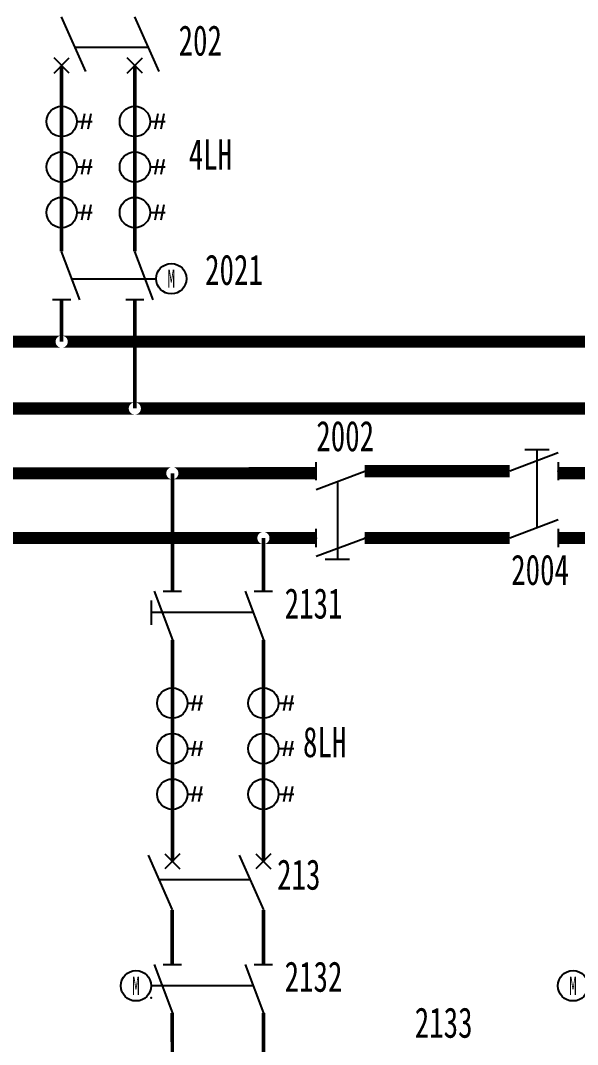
# Model space of a CAD drawing. Header units: millimetres. Extents: x 10667 to 23854, y -3427 to -2899.
# Drawn here: x 13464.5 to 13556.3, y -3257.2 to -3088.5 of the extents above; entities that cross this region are included whole.
import ezdxf
from ezdxf.enums import TextEntityAlignment as Align

# ---------------------------------------------------------------- set-up
doc = ezdxf.new("R2010")
doc.units = ezdxf.units.MM
doc.header["$LTSCALE"] = 10
for name, color, linetype in [('BLOCK', 3, 'Continuous'), ('PLINE', 1, 'Continuous'), ('TEXT', 2, 'Continuous'), ('设    备', 3, 'Continuous'), ('设备编号', 2, 'Continuous'), ('连 接 线', 1, 'Continuous')]:
    doc.layers.add(name, color=color, linetype=linetype)
doc.styles.add('HZ', font='SimSun.ttf', dxfattribs={"width": 0.7})

# ---------------------------------------------------------------- blocks, each defined once
blk = doc.blocks.new('$LH')
at = {"color": 3}
for p, q in [((3.79, 1.25), (3.29, -1.25)), ((4.79, 1.25), (4.29, -1.25)), ((2.5, 0), (5, 0))]:
    blk.add_line(p, q, dxfattribs=at)
blk.add_circle((0, 0), 2.5, dxfattribs=at)

msp = doc.modelspace()

# ---------------------------------------------------------------- linework, layer by layer
at = {"color": 3}
for p, q in [((13549.6, -3172.07), (13549.6, -3161.07)), ((13516.7, -3164.44), (13516.7, -3175.44))]:
    msp.add_line(p, q, dxfattribs=at)
at = {"layer": 'BLOCK'}
for p, q in [((13475.28, -3096.97), (13471.28, -3087.97)), ((13487.34, -3096.97), (13483.34, -3087.97)), ((13485.56, -3092.97), (13473.5, -3092.97)), ((13472.53, -3097.22), (13470.03, -3094.72)), ((13470.03, -3097.22), (13472.53, -3094.72)), ((13482.09, -3097.22), (13484.59, -3094.72)), ((13484.59, -3097.22), (13482.09, -3094.72)), ((13553.1, -3159.76), (13545.1, -3162.76)), ((13513.2, -3164.26), (13513.2, -3161.26)), ((13553.1, -3161.26), (13553.1, -3164.26)), ((13513.2, -3165.76), (13521.2, -3162.76)), ((13553.1, -3170.76), (13545.1, -3173.76)), ((13513.2, -3175.26), (13513.2, -3172.26)), ((13553.1, -3172.26), (13553.1, -3175.26)), ((13513.2, -3176.76), (13521.2, -3173.76))]:
    msp.add_line(p, q, dxfattribs=at)
for p in [(13553.1, -3162.76), (13513.2, -3173.76), (13521.2, -3173.76)]:
    msp.add_point(p, dxfattribs=at)
at = {"layer": 'PLINE'}
for points, const_width in [([(13521.2, -3162.76), (13545.1, -3162.76)], 2), ([(13521.2, -3173.76), (13545.1, -3173.76)], 2), ([(13489.51, -3234.99), (13489.51, -3243.99)], 0.6), ([(13504.51, -3234.99), (13504.51, -3243.99)], 0.6), ([(13489.51, -3251.98), (13489.53, -3317.94)], 0.6), ([(13504.51, -3251.98), (13504.53, -3317.64)], 0.6)]:
    msp.add_lwpolyline(points, dxfattribs=dict(at, const_width=const_width))
at = {"layer": 'TEXT', "color": 3}
for p, q in [((13551.6, -3159.26), (13547.6, -3159.26)), ((13549.6, -3161.07), (13549.6, -3159.26)), ((13516.7, -3175.44), (13516.7, -3177.26)), ((13514.7, -3177.26), (13518.7, -3177.26)), ((13486.02, -3184.03), (13486.02, -3188.03)), ((13487.83, -3186.03), (13486.02, -3186.03))]:
    msp.add_line(p, q, dxfattribs=at)
at = {"layer": '设    备'}
for p, q in [((13474.28, -3134.56), (13471.28, -3126.56)), ((13486.34, -3134.56), (13483.34, -3126.56)), ((13472.78, -3134.56), (13469.78, -3134.56)), ((13484.84, -3134.56), (13481.84, -3134.56)), ((13486.52, -3182.53), (13489.52, -3190.53)), ((13488.02, -3182.53), (13491.02, -3182.53)), ((13501.52, -3182.53), (13504.52, -3190.53)), ((13503.02, -3182.53), (13506.02, -3182.53)), ((13485.51, -3225.99), (13489.51, -3234.99)), ((13490.76, -3225.74), (13488.26, -3228.24)), ((13488.26, -3225.74), (13490.76, -3228.24)), ((13500.51, -3225.99), (13504.51, -3234.99)), ((13503.26, -3225.74), (13505.76, -3228.24)), ((13505.76, -3225.74), (13503.26, -3228.24)), ((13487.29, -3229.99), (13502.29, -3229.99)), ((13486.52, -3243.99), (13489.52, -3251.99)), ((13488.02, -3243.99), (13491.02, -3243.99)), ((13501.52, -3243.99), (13504.52, -3251.99)), ((13503.02, -3243.99), (13506.02, -3243.99))]:
    msp.add_line(p, q, dxfattribs=at)
at = {"layer": '设    备', "color": 3}
for p, q in [((13472.97, -3131.06), (13486.84, -3131.06)), ((13502.83, -3186.03), (13487.83, -3186.03)), ((13502.83, -3247.49), (13486.02, -3247.49))]:
    msp.add_line(p, q, dxfattribs=at)
at = {"layer": '设    备', "const_width": 0.6}
for points in [[(13489.52, -3190.53), (13489.52, -3192.03)], [(13504.52, -3190.53), (13504.52, -3192.03)]]:
    msp.add_lwpolyline(points, dxfattribs=at)
at = {"layer": '设    备'}
for centre in [(13489.34, -3131.06), (13483.52, -3247.49), (13555.52, -3247.49)]:
    msp.add_circle(centre, 2.5, dxfattribs=at)
for p in [(13471.28, -3134.56), (13483.34, -3134.56), (13489.52, -3182.53), (13504.52, -3182.53), (13489.52, -3190.53), (13504.52, -3190.53), (13489.51, -3226.99), (13504.51, -3226.99), (13489.52, -3243.99), (13504.52, -3243.99)]:
    msp.add_point(p, dxfattribs=at)
at = {"layer": '设    备', "color": 4}
msp.add_point((13486.02, -3249.48), dxfattribs=at)
at = {"layer": '连 接 线'}
for points, const_width in [([(13471.28, -3095.97), (13471.28, -3126.56)], 0.6), ([(13483.34, -3095.97), (13483.34, -3096.35)], 0.6), ([(13483.34, -3096.35), (13483.34, -3126.56)], 0.6), ([(13471.28, -3120.97), (13471.28, -3126.56)], 0.6), ([(13471.28, -3134.56), (13471.28, -3141.43)], 0.6), ([(13483.34, -3134.56), (13483.34, -3152.43)], 0.6), ([(13429.18, -3141.43), (13470.28, -3141.43)], 2), ([(13472.28, -3141.43), (13513.2, -3141.43)], 2), ([(13513.2, -3141.43), (13570.49, -3141.43)], 2), ([(13444.18, -3152.43), (13482.34, -3152.43)], 2), ([(13484.34, -3152.43), (13513.2, -3152.43)], 2), ([(13513.2, -3152.43), (13593.24, -3152.43)], 2), ([(13488.53, -3163.1), (13446.18, -3163.1)], 2), ([(13489.52, -3163.1), (13489.52, -3182.53)], 0.6), ([(13513.2, -3163.09), (13490.51, -3163.1)], 2), ([(13521.2, -3162.76), (13545.1, -3162.76)], 2), ([(13575.52, -3163.09), (13553.1, -3163.09)], 2), ([(13503.53, -3173.76), (13452.28, -3173.76)], 2), ([(13513.2, -3173.76), (13505.51, -3173.76)], 2), ([(13521.2, -3173.76), (13545.1, -3173.76)], 2), ([(13560.52, -3173.76), (13553.1, -3173.76)], 2), ([(13504.52, -3173.76), (13504.52, -3182.53)], 0.6), ([(13489.52, -3192.03), (13489.52, -3226.98)], 0.6), ([(13504.52, -3192.03), (13504.52, -3226.98)], 0.6)]:
    msp.add_lwpolyline(points, dxfattribs=dict(at, const_width=const_width))
for points in [[(13470.28, -3140.43), (13471.28, -3140.43), (13470.28, -3140.44), (13471.37, -3140.44)], [(13470.28, -3140.44), (13471.19, -3140.44), (13470.28, -3140.43), (13471.28, -3140.43)], [(13470.28, -3140.44), (13471.37, -3140.44), (13470.28, -3140.45), (13471.45, -3140.45)], [(13470.28, -3140.45), (13471.11, -3140.45), (13470.28, -3140.44), (13471.19, -3140.44)], [(13470.28, -3140.47), (13471.02, -3140.47), (13470.28, -3140.45), (13471.11, -3140.45)], [(13470.28, -3140.49), (13470.94, -3140.49), (13470.28, -3140.47), (13471.02, -3140.47)], [(13470.28, -3140.53), (13470.86, -3140.53), (13470.28, -3140.49), (13470.94, -3140.49)], [(13470.28, -3140.57), (13470.78, -3140.57), (13470.28, -3140.53), (13470.86, -3140.53)], [(13470.28, -3140.61), (13470.71, -3140.61), (13470.28, -3140.57), (13470.78, -3140.57)], [(13470.28, -3140.67), (13470.64, -3140.67), (13470.28, -3140.61), (13470.71, -3140.61)], [(13470.28, -3140.72), (13470.57, -3140.72), (13470.28, -3140.67), (13470.64, -3140.67)], [(13470.28, -3140.79), (13470.51, -3140.79), (13470.28, -3140.72), (13470.57, -3140.72)], [(13470.28, -3140.86), (13470.46, -3140.86), (13470.28, -3140.79), (13470.51, -3140.79)], [(13470.28, -3140.93), (13470.41, -3140.93), (13470.28, -3140.86), (13470.46, -3140.86)], [(13470.28, -3141.01), (13470.37, -3141.01), (13470.28, -3140.93), (13470.41, -3140.93)], [(13470.28, -3141.09), (13470.34, -3141.09), (13470.28, -3141.01), (13470.37, -3141.01)], [(13470.28, -3141.17), (13470.31, -3141.17), (13470.28, -3141.09), (13470.34, -3141.09)], [(13470.28, -3141.26), (13470.3, -3141.26), (13470.28, -3141.17), (13470.31, -3141.17)], [(13471.37, -3140.44), (13472.28, -3140.44), (13471.28, -3140.43), (13472.28, -3140.43)], [(13471.45, -3140.45), (13472.28, -3140.45), (13471.37, -3140.44), (13472.28, -3140.44)], [(13471.54, -3140.47), (13472.28, -3140.47), (13471.45, -3140.45), (13472.28, -3140.45)], [(13471.62, -3140.49), (13472.28, -3140.49), (13471.54, -3140.47), (13472.28, -3140.47)], [(13471.7, -3140.53), (13472.28, -3140.53), (13471.62, -3140.49), (13472.28, -3140.49)], [(13471.78, -3140.57), (13472.28, -3140.57), (13471.7, -3140.53), (13472.28, -3140.53)], [(13471.85, -3140.61), (13472.28, -3140.61), (13471.78, -3140.57), (13472.28, -3140.57)], [(13471.92, -3140.67), (13472.28, -3140.67), (13471.85, -3140.61), (13472.28, -3140.61)], [(13471.99, -3140.72), (13472.28, -3140.72), (13471.92, -3140.67), (13472.28, -3140.67)], [(13472.05, -3140.79), (13472.28, -3140.79), (13471.99, -3140.72), (13472.28, -3140.72)], [(13472.1, -3140.86), (13472.28, -3140.86), (13472.05, -3140.79), (13472.28, -3140.79)], [(13472.15, -3140.93), (13472.28, -3140.93), (13472.1, -3140.86), (13472.28, -3140.86)], [(13472.19, -3141.01), (13472.28, -3141.01), (13472.15, -3140.93), (13472.28, -3140.93)], [(13472.22, -3141.09), (13472.28, -3141.09), (13472.19, -3141.01), (13472.28, -3141.01)], [(13472.25, -3141.17), (13472.28, -3141.17), (13472.22, -3141.09), (13472.28, -3141.09)], [(13472.27, -3141.26), (13472.28, -3141.26), (13472.25, -3141.17), (13472.28, -3141.17)], [(13470.28, -3141.34), (13470.28, -3141.34), (13470.28, -3141.26), (13470.3, -3141.26)], [(13470.28, -3141.52), (13470.28, -3141.52), (13470.28, -3141.61), (13470.3, -3141.61)], [(13470.28, -3141.61), (13470.3, -3141.61), (13470.28, -3141.69), (13470.31, -3141.69)], [(13470.28, -3141.69), (13470.31, -3141.69), (13470.28, -3141.77), (13470.34, -3141.77)], [(13470.28, -3141.77), (13470.34, -3141.77), (13470.28, -3141.85), (13470.37, -3141.85)], [(13470.28, -3141.85), (13470.37, -3141.85), (13470.28, -3141.93), (13470.41, -3141.93)], [(13470.28, -3141.93), (13470.41, -3141.93), (13470.28, -3142.01), (13470.46, -3142.01)], [(13470.28, -3142.01), (13470.46, -3142.01), (13470.28, -3142.07), (13470.51, -3142.07)], [(13470.28, -3142.07), (13470.51, -3142.07), (13470.28, -3142.14), (13470.57, -3142.14)], [(13470.28, -3142.14), (13470.57, -3142.14), (13470.28, -3142.2), (13470.64, -3142.2)], [(13470.28, -3142.2), (13470.64, -3142.2), (13470.28, -3142.25), (13470.71, -3142.25)], [(13470.28, -3142.25), (13470.71, -3142.25), (13470.28, -3142.3), (13470.78, -3142.3)], [(13470.28, -3142.3), (13470.78, -3142.3), (13470.28, -3142.34), (13470.86, -3142.34)], [(13470.28, -3142.34), (13470.86, -3142.34), (13470.28, -3142.37), (13470.94, -3142.37)], [(13470.28, -3142.37), (13470.94, -3142.37), (13470.28, -3142.4), (13471.02, -3142.4)], [(13470.28, -3142.4), (13471.02, -3142.4), (13470.28, -3142.42), (13471.11, -3142.42)], [(13470.28, -3142.42), (13471.11, -3142.42), (13470.28, -3142.43), (13471.19, -3142.43)], [(13470.28, -3142.43), (13471.19, -3142.43), (13470.28, -3142.43), (13471.28, -3142.43)], [(13471.28, -3142.43), (13472.28, -3142.43), (13471.37, -3142.43), (13472.28, -3142.43)], [(13471.37, -3142.43), (13472.28, -3142.43), (13471.45, -3142.42), (13472.28, -3142.42)], [(13471.45, -3142.42), (13472.28, -3142.42), (13471.54, -3142.4), (13472.28, -3142.4)], [(13471.54, -3142.4), (13472.28, -3142.4), (13471.62, -3142.37), (13472.28, -3142.37)], [(13471.62, -3142.37), (13472.28, -3142.37), (13471.7, -3142.34), (13472.28, -3142.34)], [(13471.7, -3142.34), (13472.28, -3142.34), (13471.78, -3142.3), (13472.28, -3142.3)], [(13471.78, -3142.3), (13472.28, -3142.3), (13471.85, -3142.25), (13472.28, -3142.25)], [(13471.85, -3142.25), (13472.28, -3142.25), (13471.92, -3142.2), (13472.28, -3142.2)], [(13471.92, -3142.2), (13472.28, -3142.2), (13471.99, -3142.14), (13472.28, -3142.14)], [(13471.99, -3142.14), (13472.28, -3142.14), (13472.05, -3142.07), (13472.28, -3142.07)], [(13472.05, -3142.07), (13472.28, -3142.07), (13472.1, -3142.01), (13472.28, -3142.01)], [(13472.1, -3142.01), (13472.28, -3142.01), (13472.15, -3141.93), (13472.28, -3141.93)], [(13472.15, -3141.93), (13472.28, -3141.93), (13472.19, -3141.85), (13472.28, -3141.85)], [(13472.19, -3141.85), (13472.28, -3141.85), (13472.22, -3141.77), (13472.28, -3141.77)], [(13472.22, -3141.77), (13472.28, -3141.77), (13472.25, -3141.69), (13472.28, -3141.69)], [(13472.25, -3141.69), (13472.28, -3141.69), (13472.27, -3141.61), (13472.28, -3141.61)], [(13472.28, -3141.34), (13472.28, -3141.34), (13472.27, -3141.26), (13472.28, -3141.26)], [(13472.28, -3141.52), (13472.28, -3141.52), (13472.28, -3141.43)], [(13482.34, -3151.43), (13483.34, -3151.43), (13482.34, -3151.44), (13483.43, -3151.44)], [(13482.34, -3151.44), (13483.25, -3151.44), (13482.34, -3151.43), (13483.34, -3151.43)], [(13482.34, -3151.44), (13483.43, -3151.44), (13482.34, -3151.45), (13483.51, -3151.45)], [(13482.34, -3151.45), (13483.16, -3151.45), (13482.34, -3151.44), (13483.25, -3151.44)], [(13482.34, -3151.47), (13483.08, -3151.47), (13482.34, -3151.45), (13483.16, -3151.45)], [(13482.34, -3151.49), (13483, -3151.49), (13482.34, -3151.47), (13483.08, -3151.47)], [(13482.34, -3151.53), (13482.92, -3151.53), (13482.34, -3151.49), (13483, -3151.49)], [(13482.34, -3151.57), (13482.84, -3151.57), (13482.34, -3151.53), (13482.92, -3151.53)], [(13482.34, -3151.61), (13482.76, -3151.61), (13482.34, -3151.57), (13482.84, -3151.57)], [(13482.34, -3151.67), (13482.7, -3151.67), (13482.34, -3151.61), (13482.76, -3151.61)], [(13482.34, -3151.72), (13482.63, -3151.72), (13482.34, -3151.67), (13482.7, -3151.67)], [(13482.34, -3151.79), (13482.57, -3151.79), (13482.34, -3151.72), (13482.63, -3151.72)], [(13482.34, -3151.86), (13482.52, -3151.86), (13482.34, -3151.79), (13482.57, -3151.79)], [(13482.34, -3151.93), (13482.47, -3151.93), (13482.34, -3151.86), (13482.52, -3151.86)], [(13482.34, -3152.01), (13482.43, -3152.01), (13482.34, -3151.93), (13482.47, -3151.93)], [(13482.34, -3152.09), (13482.4, -3152.09), (13482.34, -3152.01), (13482.43, -3152.01)], [(13482.34, -3152.17), (13482.37, -3152.17), (13482.34, -3152.09), (13482.4, -3152.09)], [(13482.34, -3152.26), (13482.35, -3152.26), (13482.34, -3152.17), (13482.37, -3152.17)], [(13482.34, -3152.34), (13482.34, -3152.34), (13482.34, -3152.26), (13482.35, -3152.26)], [(13482.34, -3152.52), (13482.34, -3152.52), (13482.34, -3152.61), (13482.35, -3152.61)], [(13482.34, -3152.61), (13482.35, -3152.61), (13482.34, -3152.69), (13482.37, -3152.69)], [(13482.34, -3152.69), (13482.37, -3152.69), (13482.34, -3152.77), (13482.4, -3152.77)], [(13482.34, -3152.77), (13482.4, -3152.77), (13482.34, -3152.85), (13482.43, -3152.85)], [(13482.34, -3152.85), (13482.43, -3152.85), (13482.34, -3152.93), (13482.47, -3152.93)], [(13482.34, -3152.93), (13482.47, -3152.93), (13482.34, -3153), (13482.52, -3153)], [(13482.34, -3153), (13482.52, -3153), (13482.34, -3153.07), (13482.57, -3153.07)], [(13483.43, -3151.44), (13484.34, -3151.44), (13483.34, -3151.43), (13484.34, -3151.43)], [(13483.51, -3151.45), (13484.34, -3151.45), (13483.43, -3151.44), (13484.34, -3151.44)], [(13483.6, -3151.47), (13484.34, -3151.47), (13483.51, -3151.45), (13484.34, -3151.45)], [(13483.68, -3151.49), (13484.34, -3151.49), (13483.6, -3151.47), (13484.34, -3151.47)], [(13483.76, -3151.53), (13484.34, -3151.53), (13483.68, -3151.49), (13484.34, -3151.49)], [(13483.84, -3151.57), (13484.34, -3151.57), (13483.76, -3151.53), (13484.34, -3151.53)], [(13483.91, -3151.61), (13484.34, -3151.61), (13483.84, -3151.57), (13484.34, -3151.57)], [(13483.98, -3151.67), (13484.34, -3151.67), (13483.91, -3151.61), (13484.34, -3151.61)], [(13484.05, -3151.72), (13484.34, -3151.72), (13483.98, -3151.67), (13484.34, -3151.67)], [(13484.1, -3151.79), (13484.34, -3151.79), (13484.05, -3151.72), (13484.34, -3151.72)], [(13484.16, -3151.86), (13484.34, -3151.86), (13484.1, -3151.79), (13484.34, -3151.79)], [(13484.1, -3153.07), (13484.34, -3153.07), (13484.16, -3153), (13484.34, -3153)], [(13484.2, -3151.93), (13484.34, -3151.93), (13484.16, -3151.86), (13484.34, -3151.86)], [(13484.16, -3153), (13484.34, -3153), (13484.2, -3152.93), (13484.34, -3152.93)], [(13484.24, -3152.01), (13484.34, -3152.01), (13484.2, -3151.93), (13484.34, -3151.93)], [(13484.2, -3152.93), (13484.34, -3152.93), (13484.24, -3152.85), (13484.34, -3152.85)], [(13484.28, -3152.09), (13484.34, -3152.09), (13484.24, -3152.01), (13484.34, -3152.01)], [(13484.24, -3152.85), (13484.34, -3152.85), (13484.28, -3152.77), (13484.34, -3152.77)], [(13484.3, -3152.17), (13484.34, -3152.17), (13484.28, -3152.09), (13484.34, -3152.09)], [(13484.28, -3152.77), (13484.34, -3152.77), (13484.3, -3152.69), (13484.34, -3152.69)], [(13484.32, -3152.26), (13484.34, -3152.26), (13484.3, -3152.17), (13484.34, -3152.17)], [(13484.3, -3152.69), (13484.34, -3152.69), (13484.32, -3152.61), (13484.34, -3152.61)], [(13484.33, -3152.34), (13484.34, -3152.34), (13484.32, -3152.26), (13484.34, -3152.26)], [(13484.32, -3152.61), (13484.34, -3152.61), (13484.33, -3152.52), (13484.34, -3152.52)], [(13484.34, -3152.43), (13484.34, -3152.43), (13484.33, -3152.34), (13484.34, -3152.34)], [(13484.33, -3152.52), (13484.34, -3152.52), (13484.34, -3152.43)], [(13482.34, -3153.07), (13482.57, -3153.07), (13482.34, -3153.14), (13482.63, -3153.14)], [(13482.34, -3153.14), (13482.63, -3153.14), (13482.34, -3153.2), (13482.7, -3153.2)], [(13482.34, -3153.2), (13482.7, -3153.2), (13482.34, -3153.25), (13482.76, -3153.25)], [(13482.34, -3153.25), (13482.76, -3153.25), (13482.34, -3153.3), (13482.84, -3153.3)], [(13482.34, -3153.3), (13482.84, -3153.3), (13482.34, -3153.34), (13482.92, -3153.34)], [(13482.34, -3153.34), (13482.92, -3153.34), (13482.34, -3153.37), (13483, -3153.37)], [(13482.34, -3153.37), (13483, -3153.37), (13482.34, -3153.4), (13483.08, -3153.4)], [(13482.34, -3153.4), (13483.08, -3153.4), (13482.34, -3153.42), (13483.16, -3153.42)], [(13482.34, -3153.42), (13483.16, -3153.42), (13482.34, -3153.43), (13483.25, -3153.43)], [(13482.34, -3153.43), (13483.25, -3153.43), (13482.34, -3153.43), (13483.34, -3153.43)], [(13483.34, -3153.43), (13484.34, -3153.43), (13483.43, -3153.43), (13484.34, -3153.43)], [(13483.43, -3153.43), (13484.34, -3153.43), (13483.51, -3153.42), (13484.34, -3153.42)], [(13483.51, -3153.42), (13484.34, -3153.42), (13483.6, -3153.4), (13484.34, -3153.4)], [(13483.6, -3153.4), (13484.34, -3153.4), (13483.68, -3153.37), (13484.34, -3153.37)], [(13483.68, -3153.37), (13484.34, -3153.37), (13483.76, -3153.34), (13484.34, -3153.34)], [(13483.76, -3153.34), (13484.34, -3153.34), (13483.84, -3153.3), (13484.34, -3153.3)], [(13483.84, -3153.3), (13484.34, -3153.3), (13483.91, -3153.25), (13484.34, -3153.25)], [(13483.91, -3153.25), (13484.34, -3153.25), (13483.98, -3153.2), (13484.34, -3153.2)], [(13483.98, -3153.2), (13484.34, -3153.2), (13484.05, -3153.14), (13484.34, -3153.14)], [(13484.05, -3153.14), (13484.34, -3153.14), (13484.1, -3153.07), (13484.34, -3153.07)], [(13488.52, -3162.1), (13489.6, -3162.1), (13488.52, -3162.11), (13489.69, -3162.11)], [(13488.52, -3162.1), (13489.52, -3162.1), (13488.52, -3162.1), (13489.6, -3162.1)], [(13488.52, -3162.1), (13489.43, -3162.1), (13488.52, -3162.1), (13489.52, -3162.1)], [(13488.52, -3162.11), (13489.34, -3162.11), (13488.52, -3162.1), (13489.43, -3162.1)], [(13488.52, -3162.13), (13489.26, -3162.13), (13488.52, -3162.11), (13489.34, -3162.11)], [(13488.52, -3162.16), (13489.17, -3162.16), (13488.52, -3162.13), (13489.26, -3162.13)], [(13488.52, -3162.19), (13489.09, -3162.19), (13488.52, -3162.16), (13489.17, -3162.16)], [(13488.52, -3162.23), (13489.02, -3162.23), (13488.52, -3162.19), (13489.09, -3162.19)], [(13488.52, -3162.28), (13488.94, -3162.28), (13488.52, -3162.23), (13489.02, -3162.23)], [(13488.52, -3162.33), (13488.87, -3162.33), (13488.52, -3162.28), (13488.94, -3162.28)], [(13488.52, -3162.39), (13488.81, -3162.39), (13488.52, -3162.33), (13488.87, -3162.33)], [(13488.52, -3162.45), (13488.75, -3162.45), (13488.52, -3162.39), (13488.81, -3162.39)], [(13488.52, -3162.52), (13488.7, -3162.52), (13488.52, -3162.45), (13488.75, -3162.45)], [(13488.52, -3162.6), (13488.65, -3162.6), (13488.52, -3162.52), (13488.7, -3162.52)], [(13488.52, -3162.67), (13488.61, -3162.67), (13488.52, -3162.6), (13488.65, -3162.6)], [(13488.52, -3162.75), (13488.58, -3162.75), (13488.52, -3162.67), (13488.61, -3162.67)], [(13488.52, -3162.84), (13488.55, -3162.84), (13488.52, -3162.75), (13488.58, -3162.75)], [(13488.52, -3162.92), (13488.53, -3162.92), (13488.52, -3162.84), (13488.55, -3162.84)], [(13488.52, -3163.01), (13488.52, -3163.01), (13488.52, -3162.92), (13488.53, -3162.92)], [(13489.6, -3162.1), (13490.52, -3162.1), (13489.52, -3162.1), (13490.52, -3162.1)], [(13489.69, -3162.11), (13490.52, -3162.11), (13489.6, -3162.1), (13490.52, -3162.1)], [(13489.78, -3162.13), (13490.52, -3162.13), (13489.69, -3162.11), (13490.52, -3162.11)], [(13489.86, -3162.16), (13490.52, -3162.16), (13489.78, -3162.13), (13490.52, -3162.13)], [(13489.94, -3162.19), (13490.52, -3162.19), (13489.86, -3162.16), (13490.52, -3162.16)], [(13490.02, -3162.23), (13490.52, -3162.23), (13489.94, -3162.19), (13490.52, -3162.19)], [(13490.09, -3162.28), (13490.52, -3162.28), (13490.02, -3162.23), (13490.52, -3162.23)], [(13490.16, -3162.33), (13490.52, -3162.33), (13490.09, -3162.28), (13490.52, -3162.28)], [(13490.22, -3162.39), (13490.52, -3162.39), (13490.16, -3162.33), (13490.52, -3162.33)], [(13490.28, -3162.45), (13490.52, -3162.45), (13490.22, -3162.39), (13490.52, -3162.39)], [(13490.34, -3162.52), (13490.52, -3162.52), (13490.28, -3162.45), (13490.52, -3162.45)], [(13490.38, -3162.6), (13490.52, -3162.6), (13490.34, -3162.52), (13490.52, -3162.52)], [(13490.42, -3162.67), (13490.52, -3162.67), (13490.38, -3162.6), (13490.52, -3162.6)], [(13490.46, -3162.75), (13490.52, -3162.75), (13490.42, -3162.67), (13490.52, -3162.67)], [(13490.48, -3162.84), (13490.52, -3162.84), (13490.46, -3162.75), (13490.52, -3162.75)], [(13490.5, -3162.92), (13490.52, -3162.92), (13490.48, -3162.84), (13490.52, -3162.84)], [(13490.51, -3163.01), (13490.52, -3163.01), (13490.5, -3162.92), (13490.52, -3162.92)], [(13490.52, -3163.1), (13490.52, -3163.1), (13490.51, -3163.01), (13490.52, -3163.01)], [(13490.51, -3163.18), (13490.52, -3163.18), (13490.52, -3163.1)], [(13488.52, -3163.18), (13488.52, -3163.18), (13488.52, -3163.27), (13488.53, -3163.27)], [(13488.52, -3163.27), (13488.53, -3163.27), (13488.52, -3163.35), (13488.55, -3163.35)], [(13488.52, -3163.35), (13488.55, -3163.35), (13488.52, -3163.44), (13488.58, -3163.44)], [(13488.52, -3163.44), (13488.58, -3163.44), (13488.52, -3163.52), (13488.61, -3163.52)], [(13488.52, -3163.52), (13488.61, -3163.52), (13488.52, -3163.6), (13488.65, -3163.6)], [(13488.52, -3163.6), (13488.65, -3163.6), (13488.52, -3163.67), (13488.7, -3163.67)], [(13488.52, -3163.67), (13488.7, -3163.67), (13488.52, -3163.74), (13488.75, -3163.74)], [(13488.52, -3163.74), (13488.75, -3163.74), (13488.52, -3163.8), (13488.81, -3163.8)], [(13488.52, -3163.8), (13488.81, -3163.8), (13488.52, -3163.86), (13488.87, -3163.86)], [(13488.52, -3163.86), (13488.87, -3163.86), (13488.52, -3163.91), (13488.94, -3163.91)], [(13488.52, -3163.91), (13488.94, -3163.91), (13488.52, -3163.96), (13489.02, -3163.96)], [(13488.52, -3163.96), (13489.02, -3163.96), (13488.52, -3164), (13489.09, -3164)], [(13488.52, -3164), (13489.09, -3164), (13488.52, -3164.04), (13489.17, -3164.04)], [(13488.52, -3164.04), (13489.17, -3164.04), (13488.52, -3164.06), (13489.26, -3164.06)], [(13488.52, -3164.06), (13489.26, -3164.06), (13488.52, -3164.08), (13489.34, -3164.08)], [(13488.52, -3164.08), (13489.34, -3164.08), (13488.52, -3164.09), (13489.43, -3164.09)], [(13488.52, -3164.09), (13489.43, -3164.09), (13488.52, -3164.1), (13489.52, -3164.1)], [(13489.52, -3164.1), (13490.52, -3164.1), (13489.6, -3164.09), (13490.52, -3164.09)], [(13489.6, -3164.09), (13490.52, -3164.09), (13489.69, -3164.08), (13490.52, -3164.08)], [(13489.69, -3164.08), (13490.52, -3164.08), (13489.78, -3164.06), (13490.52, -3164.06)], [(13489.78, -3164.06), (13490.52, -3164.06), (13489.86, -3164.04), (13490.52, -3164.04)], [(13489.86, -3164.04), (13490.52, -3164.04), (13489.94, -3164), (13490.52, -3164)], [(13489.94, -3164), (13490.52, -3164), (13490.02, -3163.96), (13490.52, -3163.96)], [(13490.02, -3163.96), (13490.52, -3163.96), (13490.09, -3163.91), (13490.52, -3163.91)], [(13490.09, -3163.91), (13490.52, -3163.91), (13490.16, -3163.86), (13490.52, -3163.86)], [(13490.16, -3163.86), (13490.52, -3163.86), (13490.22, -3163.8), (13490.52, -3163.8)], [(13490.22, -3163.8), (13490.52, -3163.8), (13490.28, -3163.74), (13490.52, -3163.74)], [(13490.28, -3163.74), (13490.52, -3163.74), (13490.34, -3163.67), (13490.52, -3163.67)], [(13490.34, -3163.67), (13490.52, -3163.67), (13490.38, -3163.6), (13490.52, -3163.6)], [(13490.38, -3163.6), (13490.52, -3163.6), (13490.42, -3163.52), (13490.52, -3163.52)], [(13490.42, -3163.52), (13490.52, -3163.52), (13490.46, -3163.44), (13490.52, -3163.44)], [(13490.46, -3163.44), (13490.52, -3163.44), (13490.48, -3163.35), (13490.52, -3163.35)], [(13490.48, -3163.35), (13490.52, -3163.35), (13490.5, -3163.27), (13490.52, -3163.27)], [(13490.5, -3163.27), (13490.52, -3163.27), (13490.51, -3163.18), (13490.52, -3163.18)], [(13503.52, -3172.76), (13504.6, -3172.76), (13503.52, -3172.78), (13504.69, -3172.78)], [(13503.52, -3172.76), (13504.52, -3172.76), (13503.52, -3172.76), (13504.6, -3172.76)], [(13503.52, -3172.76), (13504.43, -3172.76), (13503.52, -3172.76), (13504.52, -3172.76)], [(13503.52, -3172.78), (13504.34, -3172.78), (13503.52, -3172.76), (13504.43, -3172.76)], [(13503.52, -3172.79), (13504.26, -3172.79), (13503.52, -3172.78), (13504.34, -3172.78)], [(13503.52, -3172.82), (13504.17, -3172.82), (13503.52, -3172.79), (13504.26, -3172.79)], [(13503.52, -3172.85), (13504.09, -3172.85), (13503.52, -3172.82), (13504.17, -3172.82)], [(13503.52, -3172.89), (13504.02, -3172.89), (13503.52, -3172.85), (13504.09, -3172.85)], [(13503.52, -3172.94), (13503.94, -3172.94), (13503.52, -3172.89), (13504.02, -3172.89)], [(13503.52, -3172.99), (13503.87, -3172.99), (13503.52, -3172.94), (13503.94, -3172.94)], [(13503.52, -3173.05), (13503.81, -3173.05), (13503.52, -3172.99), (13503.87, -3172.99)], [(13503.52, -3173.12), (13503.75, -3173.12), (13503.52, -3173.05), (13503.81, -3173.05)], [(13503.52, -3173.19), (13503.7, -3173.19), (13503.52, -3173.12), (13503.75, -3173.12)], [(13503.52, -3173.26), (13503.65, -3173.26), (13503.52, -3173.19), (13503.7, -3173.19)], [(13503.52, -3173.34), (13503.61, -3173.34), (13503.52, -3173.26), (13503.65, -3173.26)], [(13504.6, -3172.76), (13505.52, -3172.76), (13504.52, -3172.76), (13505.52, -3172.76)], [(13504.69, -3172.78), (13505.52, -3172.78), (13504.6, -3172.76), (13505.52, -3172.76)], [(13504.78, -3172.79), (13505.52, -3172.79), (13504.69, -3172.78), (13505.52, -3172.78)], [(13504.86, -3172.82), (13505.52, -3172.82), (13504.78, -3172.79), (13505.52, -3172.79)], [(13504.94, -3172.85), (13505.52, -3172.85), (13504.86, -3172.82), (13505.52, -3172.82)], [(13505.02, -3172.89), (13505.52, -3172.89), (13504.94, -3172.85), (13505.52, -3172.85)], [(13505.09, -3172.94), (13505.52, -3172.94), (13505.02, -3172.89), (13505.52, -3172.89)], [(13505.16, -3172.99), (13505.52, -3172.99), (13505.09, -3172.94), (13505.52, -3172.94)], [(13505.22, -3173.05), (13505.52, -3173.05), (13505.16, -3172.99), (13505.52, -3172.99)], [(13505.28, -3173.12), (13505.52, -3173.12), (13505.22, -3173.05), (13505.52, -3173.05)], [(13505.34, -3173.19), (13505.52, -3173.19), (13505.28, -3173.12), (13505.52, -3173.12)], [(13505.38, -3173.26), (13505.52, -3173.26), (13505.34, -3173.19), (13505.52, -3173.19)], [(13505.42, -3173.34), (13505.52, -3173.34), (13505.38, -3173.26), (13505.52, -3173.26)], [(13503.52, -3173.42), (13503.58, -3173.42), (13503.52, -3173.34), (13503.61, -3173.34)], [(13503.52, -3173.5), (13503.55, -3173.5), (13503.52, -3173.42), (13503.58, -3173.42)], [(13503.52, -3173.59), (13503.53, -3173.59), (13503.52, -3173.5), (13503.55, -3173.5)], [(13503.52, -3173.67), (13503.52, -3173.67), (13503.52, -3173.59), (13503.53, -3173.59)], [(13503.52, -3173.85), (13503.52, -3173.85), (13503.52, -3173.93), (13503.53, -3173.93)], [(13503.52, -3173.93), (13503.53, -3173.93), (13503.52, -3174.02), (13503.55, -3174.02)], [(13503.52, -3174.02), (13503.55, -3174.02), (13503.52, -3174.1), (13503.58, -3174.1)], [(13503.52, -3174.1), (13503.58, -3174.1), (13503.52, -3174.18), (13503.61, -3174.18)], [(13503.52, -3174.18), (13503.61, -3174.18), (13503.52, -3174.26), (13503.65, -3174.26)], [(13503.52, -3174.26), (13503.65, -3174.26), (13503.52, -3174.33), (13503.7, -3174.33)], [(13503.52, -3174.33), (13503.7, -3174.33), (13503.52, -3174.4), (13503.75, -3174.4)], [(13503.52, -3174.4), (13503.75, -3174.4), (13503.52, -3174.47), (13503.81, -3174.47)], [(13503.52, -3174.47), (13503.81, -3174.47), (13503.52, -3174.53), (13503.87, -3174.53)], [(13503.52, -3174.53), (13503.87, -3174.53), (13503.52, -3174.58), (13503.94, -3174.58)], [(13503.52, -3174.58), (13503.94, -3174.58), (13503.52, -3174.63), (13504.02, -3174.63)], [(13503.52, -3174.63), (13504.02, -3174.63), (13503.52, -3174.67), (13504.09, -3174.67)], [(13503.52, -3174.67), (13504.09, -3174.67), (13503.52, -3174.7), (13504.17, -3174.7)], [(13503.52, -3174.7), (13504.17, -3174.7), (13503.52, -3174.73), (13504.26, -3174.73)], [(13503.52, -3174.73), (13504.26, -3174.73), (13503.52, -3174.74), (13504.34, -3174.74)], [(13503.52, -3174.74), (13504.34, -3174.74), (13503.52, -3174.76), (13504.43, -3174.76)], [(13503.52, -3174.76), (13504.43, -3174.76), (13503.52, -3174.76), (13504.52, -3174.76)], [(13504.52, -3174.76), (13505.52, -3174.76), (13504.6, -3174.76), (13505.52, -3174.76)], [(13504.6, -3174.76), (13505.52, -3174.76), (13504.69, -3174.74), (13505.52, -3174.74)], [(13504.69, -3174.74), (13505.52, -3174.74), (13504.78, -3174.73), (13505.52, -3174.73)], [(13504.78, -3174.73), (13505.52, -3174.73), (13504.86, -3174.7), (13505.52, -3174.7)], [(13504.86, -3174.7), (13505.52, -3174.7), (13504.94, -3174.67), (13505.52, -3174.67)], [(13504.94, -3174.67), (13505.52, -3174.67), (13505.02, -3174.63), (13505.52, -3174.63)], [(13505.02, -3174.63), (13505.52, -3174.63), (13505.09, -3174.58), (13505.52, -3174.58)], [(13505.09, -3174.58), (13505.52, -3174.58), (13505.16, -3174.53), (13505.52, -3174.53)], [(13505.16, -3174.53), (13505.52, -3174.53), (13505.22, -3174.47), (13505.52, -3174.47)], [(13505.22, -3174.47), (13505.52, -3174.47), (13505.28, -3174.4), (13505.52, -3174.4)], [(13505.28, -3174.4), (13505.52, -3174.4), (13505.34, -3174.33), (13505.52, -3174.33)], [(13505.34, -3174.33), (13505.52, -3174.33), (13505.38, -3174.26), (13505.52, -3174.26)], [(13505.38, -3174.26), (13505.52, -3174.26), (13505.42, -3174.18), (13505.52, -3174.18)], [(13505.46, -3173.42), (13505.52, -3173.42), (13505.42, -3173.34), (13505.52, -3173.34)], [(13505.42, -3174.18), (13505.52, -3174.18), (13505.46, -3174.1), (13505.52, -3174.1)], [(13505.48, -3173.5), (13505.52, -3173.5), (13505.46, -3173.42), (13505.52, -3173.42)], [(13505.46, -3174.1), (13505.52, -3174.1), (13505.48, -3174.02), (13505.52, -3174.02)], [(13505.5, -3173.59), (13505.52, -3173.59), (13505.48, -3173.5), (13505.52, -3173.5)], [(13505.48, -3174.02), (13505.52, -3174.02), (13505.5, -3173.93), (13505.52, -3173.93)], [(13505.51, -3173.67), (13505.52, -3173.67), (13505.5, -3173.59), (13505.52, -3173.59)], [(13505.5, -3173.93), (13505.52, -3173.93), (13505.51, -3173.85), (13505.52, -3173.85)], [(13505.52, -3173.76), (13505.52, -3173.76), (13505.51, -3173.67), (13505.52, -3173.67)], [(13505.51, -3173.85), (13505.52, -3173.85), (13505.52, -3173.76)]]:
    msp.add_solid(points, dxfattribs=at)

# ---------------------------------------------------------------- block references
at = {"layer": 'BLOCK'}
for p in [(13489.51, -3200.94), (13504.51, -3200.94), (13489.51, -3208.44), (13504.51, -3208.44), (13489.51, -3215.94), (13504.51, -3215.94)]:
    msp.add_blockref('$LH', p, dxfattribs=at)
at = {"layer": '设    备'}
for p in [(13471.28, -3105.17), (13483.34, -3105.17), (13471.28, -3112.67), (13483.34, -3112.67), (13471.28, -3120.17), (13483.34, -3120.17)]:
    msp.add_blockref('$LH', p, dxfattribs=at)

# ---------------------------------------------------------------- texts
at = {"layer": '设    备', "style": 'HZ', "width": 0.62}
for p in [(13489.34, -3131.06), (13483.52, -3247.49), (13555.52, -3247.49)]:
    msp.add_text('M', height=3, dxfattribs=at).set_placement(p, align=Align.MIDDLE)
at = {"layer": '设备编号', "color": 6, "style": 'HZ', "width": 0.7}
for s, p in [('202', (13490.54, -3094.34)), ('4LH', (13492.22, -3113.1)), ('2021', (13494.91, -3132.09)), ('2002', (13513.23, -3159.47)), ('2004', (13545.33, -3181.49)), ('2131', (13508.02, -3187.03)), ('8LH', (13511.04, -3209.85)), ('213', (13506.77, -3231.67)), ('2132', (13508.01, -3248.48)), ('2133', (13529.45, -3256.05))]:
    msp.add_text(s, height=5, dxfattribs=at).set_placement(p)

doc.saveas('drawing.dxf')
